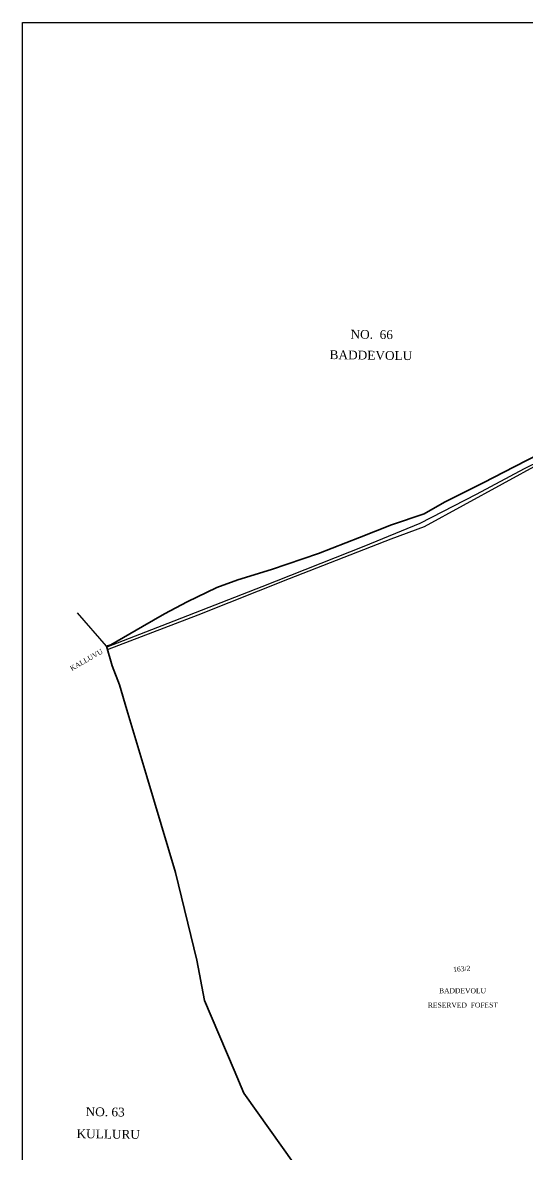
# Model space of a CAD drawing. Header units: millimetres. Extents: x 138 to 783, y -86 to 750.
# Drawn here: x 138 to 368, y 235 to 750 of the extents above; entities that cross this region are included whole.
import ezdxf

# ---------------------------------------------------------------- set-up
doc = ezdxf.new("R2010")
doc.units = ezdxf.units.MM
doc.header["$MEASUREMENT"] = 0
doc.linetypes.add('BORDER', pattern=[1.75, 0.5, -0.25, 0.5, -0.25, 0, -0.25])
doc.layers.add('ROAD', color=1, linetype='Continuous', lineweight=25)
doc.layers.add('VILL_BOUNDARY', color=6, linetype='BORDER', lineweight=30)
doc.layers.add('SURVEY_NO', color=7, linetype='Continuous')
doc.layers.add('TEXT', color=7, linetype='Continuous')
doc.styles.get("Standard").update_dxf_attribs({"font": 'TIMES.TTF', "height": 2})

msp = doc.modelspace()

# ---------------------------------------------------------------- linework, layer by layer
at = {"linetype": 'ByBlock', "lineweight": 30}
msp.add_lwpolyline([(138.2, 750.48), (783.34, 750.48), (783.34, -86.45), (138.2, -86.45)], close=True, dxfattribs=at)
at = {"layer": 'ROAD', "linetype": 'ByBlock'}
for points in [[(374.25, 551.36), (366.24, 547.49), (344.43, 535.74), (318.81, 522.61), (293.42, 512.09), (246.98, 493.66), (204.16, 477.05), (176.5, 466.29)], [(176.82, 465.18), (218.03, 480.99), (259.58, 497.56), (305.84, 515.6), (320.9, 521.21), (374.18, 550.37)]]:
    msp.add_lwpolyline(points, dxfattribs=at)
at = {"layer": 'VILL_BOUNDARY', "linetype": 'ByBlock', "lineweight": 35}
msp.add_lwpolyline([(374.49, 554.79), (361.8, 548.36), (347.95, 541.15), (330.07, 532.19), (320.81, 526.96), (305.97, 521.94), (291.39, 516.2), (272.69, 508.94), (251.33, 501.61), (236.06, 496.89), (226.58, 493.46), (212.99, 486.9), (202.78, 481.49), (192.75, 475.7), (178.29, 467.33), (176.36, 466.78), (178.94, 457.82), (182.27, 449.09), (185.53, 437.79), (194.72, 407.36), (207.7, 363.7), (217.35, 323.89), (220.87, 305.43), (234.35, 273.77), (238.75, 263.35), (262.04, 230.64)], dxfattribs=at)
at = {"layer": 'VILL_BOUNDARY', "linetype": 'ByBlock'}
msp.add_lwpolyline([(176.36, 466.78), (163.07, 481.87)], dxfattribs=at)

# ---------------------------------------------------------------- texts
at = {"layer": 'SURVEY_NO', "linetype": 'ByBlock'}
msp.add_text('163/2', height=2.25, rotation=4.4002, dxfattribs=at).set_placement((334.07, 318.49))
at = {"layer": 'TEXT', "linetype": 'ByBlock'}
for s, height, rotation, p in [('NO.  66', 4, 359.285, (287.28, 606.7)), ('BADDEVOLU', 4, 359.285, (277.78, 597.37)), ('KALLUVU', 2.25, 29.8601, (160.55, 455.39)), ('BADDEVOLU', 2.25, 359.9264, (327.56, 308.81)), ('RESERVED  FOFEST', 2.25, 0.0718, (322.5, 302.27)), ('NO. 63', 4, 359.285, (166.81, 252.92)), ('KULLURU', 4, 359.285, (162.66, 242.87))]:
    msp.add_text(s, height=height, rotation=rotation, dxfattribs=at).set_placement(p)

doc.saveas('drawing.dxf')
